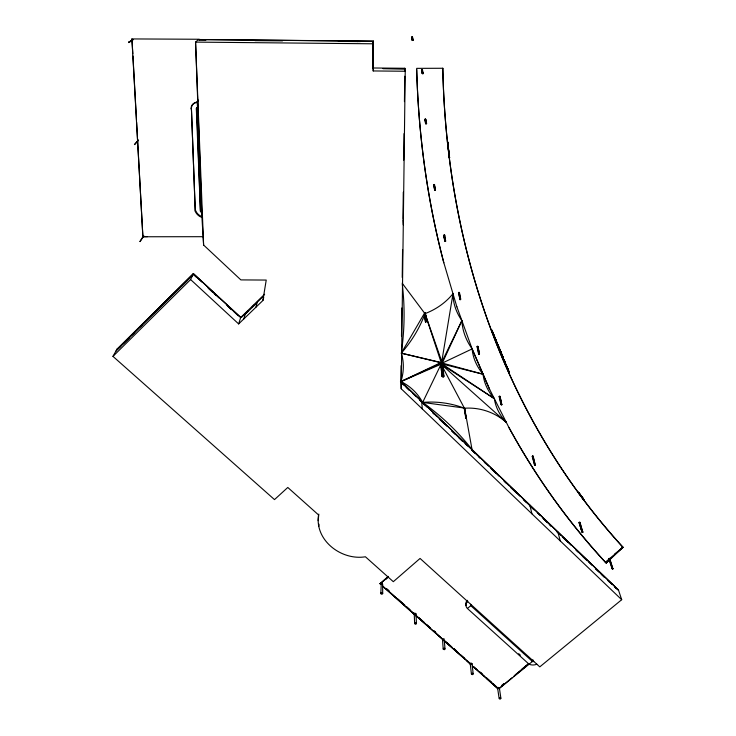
<?xml version="1.0" encoding="UTF-8"?>
<svg xmlns="http://www.w3.org/2000/svg" width="736" height="736" viewBox="0 0 736 736"><rect width="100%" height="100%" fill="white"/><g stroke="black" fill="none" stroke-linecap="round" stroke-linejoin="round"><path stroke-width="1.1" d="M357.558 41.621L357.558 41.087M388.24 576.352L380.07 583.933L388.24 576.812M448.215 147.494L448.022 146.133L448.206 147.494M372.793 68.512L372.913 41.704L372.793 68.439M193.43 273.58L116.858 349.398L112.967 356.371L274.5 499.606L287.785 487.462L318.541 514.924C314.539 540.445 341.486 560.749 365.415 556.775L393.309 581.688L420.063 558.44L539.792 666.862L621.699 599.711L401.203 388.764L405.232 71.245L373.207 70.95L373.446 41.17L198.481 39.505L195.564 42.108L201.912 216.927L203.605 245.033L240.865 279.901L266.23 280.066L262.89 300.5L238.648 323.923L190.615 279.56L193.43 273.58L240.727 317.372L238.648 323.923M373.207 70.95L373.446 41.17M614.56 586.978L618.516 590.162L400.918 381.579L401.111 365.672M401.488 335.993L401.828 307.979M402.224 277.444L402.564 249.467M402.96 218.656L403.291 192.105M403.696 160.181L404.027 133.602M404.432 101.623L404.745 76.24M404.828 70.582L404.846 68.209L405.232 71.245M447.755 143.879L447.663 142.076M447.911 143.86L447.58 142.71L447.755 143.722M318.817 526.369L319.019 524.17M318.182 520.656L318.817 514.114M583.372 498.98C584.108 500.36 582.121 496.404 583.749 499.735M380.852 584.338L381.285 583.197L380.825 593.4M381.285 583.436L382.389 583.565L382.38 584.706M452.99 293.701L441.637 362.434L443.265 375.342L443.946 375.995L443.661 376.878L442.704 377.117L442.023 376.464L440.708 362.664L441.637 362.434L461.886 320.62A47.214 40.158 39 0 1 452.99 293.701A69.34 61.704 7.1 0 1 425.058 313.61A117.236 104.733 -42.5 0 1 401.267 353.17L440.708 362.664L442.023 376.464M414.221 613.769L415.113 613.18L415.978 613.769L416.466 623.548L415.766 624.321L414.653 623.751L414.221 613.502L414.331 614.394L382.637 586.224M416.006 613.98L415.536 614.661M414.626 623.548L415.564 622.748L416.466 623.548M442.4 638.655L444.158 638.912L445.004 648.931L444.314 649.695L443.21 649.134L442.437 638.59M443.182 648.931L444.121 648.14L445.004 648.931M472.006 663.633L473.202 673.9L472.503 674.645L471.417 674.093L470.24 663.826C470.543 662.023 473.248 663.936 471.344 664.571M471.39 673.891L472.319 673.118L473.202 673.9M497.628 688.132L498.769 687.406L499.266 688.519M578.395 492.706C579.747 491.988 579.186 495.714 578.606 492.191M581.716 496.441L580.778 495.42L582.59 498.014M262.89 300.5L263.736 297.445M411.562 37.453L412.224 36.8L412.592 37.186L412.979 40.406L412.086 40.149L411.562 37.453L412.464 40.544M412.086 40.149L411.709 36.938M421.498 70.224L422.519 69.957L423.062 73.692L422.179 73.434L421.498 70.224L422.547 73.821M422.519 69.957L421.857 70.601M422.179 73.434L421.645 69.708M425.012 119.168L425.592 123.657L426.622 123.39L425.509 119.039L425.012 119.168L425.592 123.657M425.877 119.407L426.475 123.896M255.861 307.289L257.214 302.616L245.263 314.18L243.782 318.964M433.559 185.03L434.553 184.782L435.427 189.75L434.774 190.366L433.559 185.03L433.918 185.389M434.406 185.26L434.553 184.782M434.415 190.008L435.427 189.75M443.771 235.428L444.746 235.18L445.62 241.362L444.774 241.141L443.771 235.428L444.958 240.534M444.746 235.18L444.112 235.768M444.774 241.141L443.909 234.959M424.479 313.334L425.426 313.094L426.291 321.476L425.666 322.055L424.479 313.334L425.666 322.055M426.153 321.936L425.426 313.094M425.316 321.715L424.608 312.883M458.51 292.854L459.476 292.615L460.708 299.138L460.074 299.727L458.51 292.854L459.476 292.615M459.733 299.377L460.708 299.138M477.103 346.72L478.05 346.49L479.412 354.191L478.593 353.979L477.103 346.72L478.05 346.49M478.593 353.979L479.559 353.74M499.164 396.667L500.103 396.437L501.777 404.791L500.968 404.579L499.164 396.667L500.103 396.437M500.968 404.579L501.924 404.358M532.248 456.458L533.177 456.237L535.311 465.336L534.52 465.143L532.248 456.458L533.177 456.237M534.52 465.143L535.458 464.922M581.495 496.809L581.44 496.303M579.103 522.634L580.014 522.422L582.792 532.312L582.02 532.119L579.103 522.634L582.332 532.422M580.014 522.422L579.416 522.928M582.02 532.119L579.25 522.229M504.068 360.41L504.142 359.748L505.071 362.462L504.344 360.235M608.828 558.836L609.73 558.633L612.913 568.937L612.14 568.744L608.828 558.836L609.73 558.633M612.14 568.744L613.06 568.532M422.657 402.426L441.103 364.164L440.432 363.529L400.918 381.579A52.679 50.103 -67.4 0 1 422.657 402.426A276.166 256.404 -26.1 0 1 472.015 449.475L464.591 408.075L422.657 402.426A100.924 96.812 -66.4 0 1 464.416 408.232A55.347 53.424 11.2 0 1 506.423 422.492A45.494 36.34 28.7 0 1 494.362 398.682A45.439 37.104 30.2 0 1 483.083 374.228A46.699 38.658 32.2 0 1 472.135 348.91A54.344 45.862 35.5 0 1 461.886 320.62L442.299 363.069L442.437 367.172M582.443 498.014L581.817 497.039L582.627 498.3M202.078 216.605L201.71 217.304A9.973 9.448 29.4 0 1 195.261 211.223L191.415 108.394A6.532 6.228 43.7 0 1 196.705 102.138L197.533 102.083L197.147 102.562A6.55 6.238 43.6 0 0 191.02 108.882M203.421 236.698L142.885 236.762L136.62 122.314M200.431 211.269L196.724 108.44A0.957 0.911 43.7 0 1 197.45 107.392L197.358 107.879A0.966 0.92 43.6 0 0 196.337 108.928L200.431 211.269A1.178 1.113 29.2 0 0 201.508 212.281L201.498 211.48A1.178 1.113 29.3 0 1 200.808 210.579M195.261 211.223L191.415 108.394M139.877 241.491L143.594 235.787M140.107 241.61L143.814 235.916M197.763 107.925L198.545 106.6M196.337 108.928L196.724 108.44M198.554 100.271L197.239 101.55L197.496 107.916M197.239 101.55L198.288 100.262M199.29 39.799L199.272 39.256L131.919 38.934L142.885 236.762M134.412 144.495L138.304 140.088M134.651 144.624L138.534 140.226M120.686 346.371L116.766 349.563L193.356 273.728L240.681 317.529L264.62 294.253M123.271 343.749L129.564 337.585M132.241 334.862L134.697 332.433M140.41 326.775L142.039 325.165M153.87 313.527L179.584 287.997M181.341 286.332L186.962 280.766M190.192 277.49L193.458 274.261M115.754 351.376L192.63 275.273M112.967 356.371L190.615 279.56M241.564 317.244L248.004 311.126M252.218 306.94L254.674 304.557M257.03 302.395L263.69 295.844M402.15 283.158L424.543 313.113L401.267 353.17L441.168 362.544L425.058 313.61L442.299 363.069L472.135 348.91L489.587 389.27L509.128 427.92A1052.968 829.739 -48.1 0 0 605.332 562.23L623.033 547.391A1016.71 801.946 -47.9 0 1 442.814 68.264L442.787 68.19A1016.26 801.66 -47.9 0 0 622.95 547.17L606.206 563.123L608.534 560.648M610.135 559.148L622.95 547.17L614.523 554.236M198.959 40.112L205.896 40.112M466.219 418.232L464.591 408.075M388.24 576.582L380.07 583.703L381.303 583.197M385.462 579.572L387.127 578.119M536.737 664.102L536.765 664.231A8.657 7.415 -8 0 1 529.074 664.212L467.424 608.497L470.773 605.654L470.608 604.32M501.952 685.244L503.718 683.79M501.961 685.529L503.709 684.094M522.026 669.015L528.108 664.019M501.924 685.786L503.691 684.333M515.163 674.894L528.402 664.001M499.082 688.418L511.971 677.81M513.691 676.393L528.282 664.387M499.118 688.675L532.422 661.462A1.021 0.874 -7.9 0 0 533.701 661.462L533.683 661.333M131.919 38.934L132.82 53.728M470.819 604.514L470.681 605.581L532.422 661.462L532.146 660.045A1.021 0.874 -7.9 0 0 533.122 660.192L533.333 660.1M132.747 39.477C123.087 46.883 133.363 38.401 133.004 39.891M128.671 42.43L132.544 39.882M128.91 42.578L132.986 39.615M578.56 492.927C578.68 491.731 579.434 494.233 578.625 492.522L579.425 494.068M579.048 493.414L579.536 493.994M579.894 494.261L579.398 493.378L579.25 493.838M579.526 494.206L579.398 493.378M580.244 494.932L580.529 494.951M580.373 494.905L580.897 496.009L580.888 495.346M582.995 498.787L581.808 497.058M581.891 496.754L582.572 497.711M582.176 497.72L582.774 497.674L581.937 496.966M583.105 498.824L583.768 499.707L583.39 499.312M128.653 42.164L129.122 42.164M401.506 353.906A49.376 43.056 -46.5 0 1 403.337 367.126L403.236 369.536A49.376 43.056 -46.5 0 1 400.918 381.579L440.708 362.664M400.918 381.579L441.103 364.164M491.952 330.694L492.66 332.598L491.731 330.078M491.896 330.749C491.436 328.081 493.709 335.101 492.228 331.2M492.301 331.366L492.513 332.203L491.86 330.593M492.697 332.396L493.47 334.567M493.782 335C492.366 331.55 495.135 338.082 493.663 334.742M493.571 334.135L492.973 332.902M493.488 334.668L493.286 333.794M494.905 337.382C496.368 342.682 493.037 332.083 494.472 336.83M494.712 337.438L495.089 338.266L494.712 337.309M495.374 338.79L495.015 337.778M495.236 338.845L494.776 337.106L495.53 339.186L494.877 337.833M495.457 338.965L496.496 341.633L496.423 341.026M495.751 340.179L495.08 337.944M496.248 340.924L497.536 344.282M496.846 342.461L495.558 339.397L496.478 341.2M496.561 342.13L496.883 342.571M496.726 342.194L498.097 345.883M496.947 343.068L496.018 340.078M497.518 344.476L497.315 343.703M498.005 345.34L498.741 347.042L498.208 346.095M498.41 346.205L498.53 346.766L497.039 342.617M498.134 345.285L498.741 347.042M500.084 350.336L500.195 350.943L499.229 347.926L501.952 355.249L500.287 350.575M500.112 350.051L499.266 348.422L501.244 352.857M501.336 353.409C501.207 352.774 501.529 353.666 501.326 353.74M502.716 357.07L501.952 355.249M502.173 355.221L503.176 357.944L502.081 354.908L502.55 356.022M502.844 356.693L502.624 356.224M502.532 356.132L503.516 358.671L502.992 357.77M502.642 356.436L501.943 354.954L502.927 356.813M504.933 362.517L504.565 361.486L504.896 362.038M504.758 362.094L504.85 361.468L505.071 362.462M504.96 362.241L504.004 359.803M505.328 362.738L505.678 364.035M505.798 364.274L506.708 366.721L506.092 364.596M507.187 367.31L506.892 366.657L507.766 368.883L506.764 366.703L508.935 372.25L508.567 370.852M507.932 369.086L506.92 367.273M508.346 370.374L507.831 369.279L508.696 371.33M412.234 39.624L413.126 39.882M422.326 72.919L423.209 73.168M425.739 123.142L426.622 123.39M444.921 240.663L445.768 240.893M424.819 313.665L425.288 313.545M425.454 321.264L426.291 321.476M442.299 375.572L443.265 375.342M582.167 531.714L582.94 531.907M447.534 142.342L447.608 141.698L447.598 142.462M447.865 144.918L448.012 145.783L447.782 144.081L448.068 146.492M448.095 146.436L448.325 147.154L448.252 146.262M448.38 149.031C447.966 145.056 448.923 152.122 448.445 149.647M448.454 148.378L448.5 150.052M448.564 149.325L448.491 149.942M448.537 150.346L448.905 153.051L448.574 150.595M449.116 153.796L449.199 154.459L448.684 149.988M449.07 153.07L449.015 154.284M449.107 153.373L448.997 152.554M449.374 155.572C449.328 156.584 450.036 160.779 449.08 154.716M449.236 154.772L449.374 157.118M449.622 157.734L449.328 156.556L449.484 157.78M449.319 156.676L449.429 157.568L449.521 157.099M456.863 306.829L443.799 262.623A1052.498 829.444 -48.1 0 1 416.686 69.524L416.677 68.356L442.814 68.264M142.959 236.633L147.522 236.624M380.07 583.464L380.834 583.814M621.699 599.711L618.442 589.922L615.314 587.54M116.858 349.398L117.558 349.407M202.096 217.111L201.6 211.066M198.407 39.569L373.446 41.234M254.923 40.646L282.541 40.848M338.394 41.437L360.327 41.584M373.336 43.801L195.564 42.108L203.605 245.033M373.318 67.988L404.855 68.282M382.922 68.531L404.322 68.807L382.922 68.604M414.837 614.496L414.202 613.934M202.041 216.596L201.36 216.347A9.954 9.439 29.5 0 1 195.638 210.542M583.841 499.643L583.611 499.514M442.051 364.78L494.362 398.682L442.032 363.943L483.083 374.228L442.299 363.069L443.946 375.995M414.598 614.634L382.637 585.985M579.471 493.773L580.29 495.208M581.826 497.113L582.461 497.628M581.992 497.278L582.47 497.858M386.731 588.818L389.307 591.109M413.365 612.508L415.076 614.036M433.982 630.844L435.703 632.371M453.744 648.416L456.32 650.716M480.369 672.106L482.089 673.633M386.943 589.242L388.654 590.76M398.029 599.095L404.846 605.167M406.548 606.685L409.961 609.712M418.72 617.504L424.644 622.776M426.346 624.284L430.578 628.047M433.964 631.065L435.657 632.564M445.225 641.074L451.904 647.008M453.569 648.499L457.746 652.206M460.248 654.433L464.425 658.15M466.928 660.376L470.276 663.633M486.606 677.874L491.694 682.401M493.387 683.91L497.665 687.939M386.069 588.809L404.073 604.817M406.649 607.108L414.368 613.962M416.079 615.489L424.654 623.116M426.365 624.643L429.796 627.688M433.228 630.743L442.658 639.124M446.945 642.942L450.377 645.987M453.808 649.042L470.957 664.286M473.524 666.577L476.956 669.622M480.387 672.676L497.536 687.93M416.272 615.894L442.897 639.566M444.608 641.093L465.18 659.382M466.891 660.9L470.672 664.498M473.193 666.503L484.233 676.329M486.781 678.592L497.867 688.675L472.374 666.006M415.444 615.388L442.437 639.161M443.771 640.578L470.24 663.771M441.95 364.927L506.423 422.492M518.687 653.651L520.38 655.169M194.286 275.025L201.756 281.943M207.561 287.316L212.538 291.925M214.194 293.462L219.172 298.071M226.642 304.98L231.619 309.589M233.275 311.126L238.262 315.735M193.384 274.399L196.705 277.472M208.325 288.227L212.474 292.072M214.139 293.609L215.795 295.145M227.415 305.9L231.564 309.746M618.442 589.922L400.908 381.404L401.203 388.764M401.249 382.38L409.547 390.328M412.868 393.512L416.18 396.695M419.502 399.878L421.995 402.261M423.651 403.852L426.972 407.036M432.777 412.602L436.926 416.576M439.42 418.959L446.881 426.116M451.858 430.882L462.65 441.223M465.134 443.606L467.627 445.998M471.776 449.972L480.074 457.921M485.052 462.696L488.364 465.87M491.685 469.053L499.155 476.21M504.132 480.985L509.11 485.751M510.766 487.342L519.892 496.092M524.041 500.066L534.005 509.606M537.317 512.79L539.81 515.172M543.131 518.356L551.42 526.304M556.398 531.079L560.547 535.054M563.04 537.436L571.338 545.394M576.316 550.16L581.293 554.935M582.949 556.526L587.098 560.501M588.763 562.092L592.075 565.266M595.396 568.45L604.523 577.199M608.672 581.173L611.993 584.356M400.43 381.763L403.742 384.946M406.235 387.329L409.556 390.512M419.52 400.053L424.497 404.828M432.796 412.786L434.452 414.377M439.438 419.143L444.415 423.918M451.886 431.075L455.207 434.258M458.528 437.442L462.677 441.416M471.804 450.165L475.125 453.348M478.446 456.532L480.102 458.123M484.251 462.098L485.916 463.689M490.894 468.464L495.871 473.23M504.169 481.188L506.662 483.57M510.812 487.554L516.626 493.12M523.259 499.477L526.58 502.66M529.902 505.844L534.051 509.818M543.177 518.567L547.326 522.551M549.82 524.934L551.485 526.525M556.462 531.3L558.118 532.892M562.267 536.866L568.082 542.432M575.552 549.59L578.036 551.982M582.185 555.956L587.172 560.731M595.47 568.68L598.791 571.863M601.275 574.246L604.596 577.429M607.918 580.612L609.574 582.204M509.082 427.726A1052.498 829.444 -48.1 0 0 605.25 562L606.133 562.893M606.206 563.123L605.25 562M582.286 497.849L582.296 497.646M497.867 688.675L497.591 687.875M583.188 498.612L583.611 499.128M581.845 497.168L582.461 497.472M507.168 367.485L506.865 367.108L507.601 368.524M578.487 492.264L579.085 493.166M578.514 492.632L579.168 493.341M500.977 352.424L500.388 350.971M497.913 345.276L497.702 344.678L497.95 345.156M500.14 350.75L500.747 351.652M492.614 331.78L492.016 330.326L492.485 331.862M507.555 368.46L506.948 367.227M442.161 366.169L464.416 408.232M500.333 351.146L500.784 352.194M501.069 352.7L500.471 350.998L500.995 352.443M581.054 495.567L581.495 496.478M501.906 354.724L501.234 353.473M498.033 345.377L498.704 346.877M470.35 664.203L470.212 663.568M500.885 698.243C498.327 696.118 499.624 701.206 500.885 698.243L499.339 687.682M501.722 354.274L501.768 354.78L501.418 353.74M503.341 358.579L502.863 357.126L503.314 357.898M506.304 365.157L505.982 364.743L506.644 365.985M506.166 365.212L506.368 365.314M489.633 389.445L472.172 349.076L456.835 306.673M503.516 358.671L503.176 357.944M508.935 372.25L508.429 370.907M501.51 353.749L501.74 354.651L501.501 353.814M491.998 330.611L492.32 331.375M493.359 333.905L493.571 334.392L493.212 333.997M494.224 335.772L493.874 335.34L494.61 337.401M495.944 339.958L495.595 339.526L495.806 340.014M497.288 343.224L496.938 342.792L497.15 343.28M507.049 367.356L507.463 368.58L507.076 367.65M499.523 348.882L499.118 347.99L499.937 349.922M502.384 355.911L502.338 355.608M508.99 372.002L508.65 371.137M497.996 345.028L498.668 346.711M508.87 371.404L508.548 370.585L508.732 371.459M493.626 334.613L493.819 335.119M504.04 359.95L504.565 361.486M499.827 350.106L499.486 349.241M506.368 365.258L506.616 365.994M502.292 356.049L502.568 356.684M502.118 355.589L502.311 355.976M498.152 345.598L498.198 346.132M498.254 345.57L498.447 346.086M494.298 335.901L494.61 336.775M493.148 333.85L492.835 332.957M493.304 333.767L492.835 332.341M501.593 353.703L501.934 354.577M502.338 355.746L502.817 356.84M498.198 345.773L498.612 346.518M492.209 331.099L491.906 330.501M502.541 356.518L502.725 357.052M609.426 558.339L612.913 568.937M608.976 558.44L612.453 569.038M582.774 497.674L583.271 498.898M580.52 494.721L580.897 496.009M580.005 494.178L580.4 495.135M579.701 522.128L582.792 532.312M557.87 532.027L560.289 540.951M532.855 455.934L535.311 465.336M532.395 456.044L534.842 465.456M507.785 368.708L508.171 370.116M507.647 368.764L507.886 369.693M505.936 364.219L506.276 365.902M505.577 364.09L504.942 361.808L505.2 363.152M447.451 141.726L447.562 142.572M448.288 146.565L447.819 144.376L447.902 144.891M448.178 147.356L447.966 144.357M493.414 333.748L493.644 335.055M529.883 505.2L531.935 513.829M499.965 396.87L501.777 404.791M499.772 396.124L501.593 404.036M499.302 396.235L501.308 404.901M448.84 152.435L448.62 150.797M449.199 155.406L449.236 154.661L449.494 156.814M422.151 69.58L423.062 73.692M448.528 148.966L448.537 149.012M447.718 142.517L447.902 145.158M448.399 147.724L448.325 148.295M477.912 346.932L479.412 354.191M477.719 346.159L479.219 353.409M477.241 346.279L478.934 354.31M412.445 37.702L412.979 40.406M412.224 36.8L412.758 39.486M448.454 148.166L448.371 147.678L448.362 148.792M459.135 292.284L460.57 299.598M458.648 292.404L460.074 299.727M416.686 69.524L416.696 69.598A1052.968 829.739 -48.1 0 0 443.817 262.77M425.509 119.039L426.254 123.013M425.224 120.032L425.96 124.025M444.397 234.83L445.418 240.534M434.58 186.263L435.28 190.247M434.194 184.423L435.068 189.391M447.847 143.428L447.608 141.698M447.672 143.336L447.81 142.876M433.706 184.552L434.774 190.366M448.334 148.663L448.426 148.203M464.361 408.02L466.044 418.388M464.186 408.176L465.805 418.324M449.346 155.646L449.448 156.271L449.31 155.351M497.646 688.335L499.137 698.63M448.712 151.46L448.758 150.88L448.886 151.579M442.713 369.334L443.118 372.563M443.394 374.725L443.661 376.878M447.856 144.79L447.994 145.7M448.978 152.702L449.043 154.128M440.763 363.851L441.168 367.08M441.563 370.318L441.968 373.548M447.828 142.986L447.736 143.557L447.828 143.051M449.236 155.738L449.3 156.262M201.498 211.48L201.682 213.274M425.086 312.763L425.942 321.144M421.691 401.497L422.28 408.922M402.951 219.806L403.282 224.912M132.949 56.019L136.5 120.032M382.656 584.136L382.683 593.409A0.929 0.819 -0.7 0 1 381.285 594.108A0.929 0.819 -0.7 0 1 381.294 592.701A0.929 0.819 -0.7 0 1 382.683 593.409M402.27 284.133A303.149 280.168 -9.9 0 1 401.543 351.247M467.424 608.497A5.566 4.858 -5.5 0 1 467.645 601.643L467.489 600.309L466.992 600.788A5.557 4.848 -5.5 0 0 466.118 605.581M579.591 493.7L579.802 494.224L579.655 493.746"/></g></svg>
